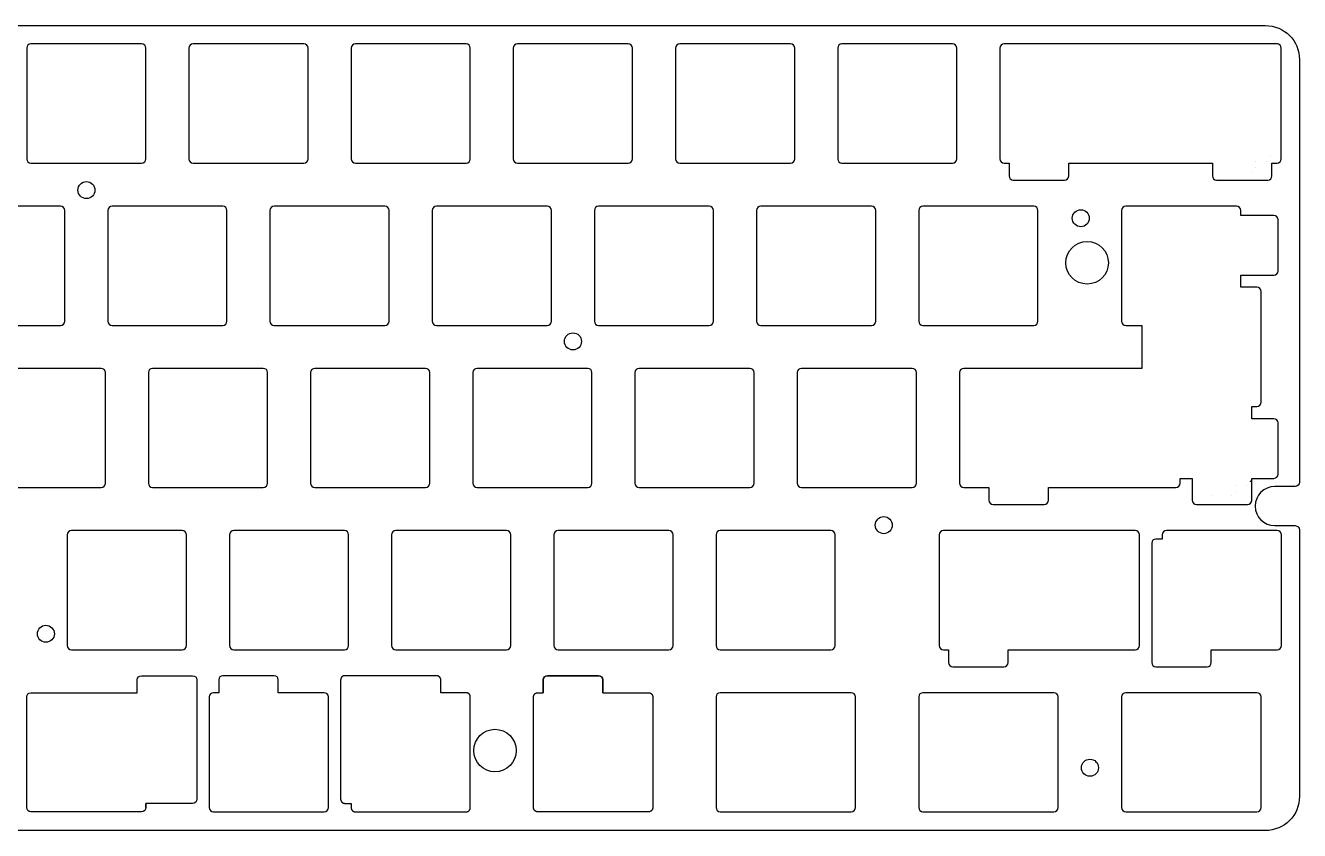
# Model space of a CAD drawing. Header units: millimetres. Extents: x 0 to 285, y 0 to 95.
# Drawn here: x 135.3 to 285, y 0 to 94.6 of the extents above; entities that cross this region are included whole.
import ezdxf

# ---------------------------------------------------------------- set-up
doc = ezdxf.new("R2010")
doc.units = ezdxf.units.MM
doc.layers.get('0').update_dxf_attribs({"color": 18, "true_color": 0x000000})
doc.layers.add('默认', color=18, linetype='Continuous', true_color=0x000000)

msp = doc.modelspace()

# ---------------------------------------------------------------- linework, layer by layer
at = {"color": 96, "true_color": 0x007f00}
for p, q in [((148.98, 18.19, 1.5), (154.98, 18.19, 1.5)), ((164.54, 18.19, 1.5), (158.54, 18.19, 1.5)), ((196.64, 18.19, 1.5), (202.64, 18.19, 1.5)), ((155.48, 17.69, 1.5), (155.48, 3.69, 1.5)), ((135.49, 2.69, 1.5), (135.49, 15.69, 1.5)), ((156.92, 15.69, 1.5), (156.92, 2.69, 1.5)), ((170.92, 2.69, 1.5), (170.92, 15.69, 1.5)), ((148.99, 2.19, 1.5), (135.99, 2.19, 1.5)), ((157.42, 2.19, 1.5), (170.42, 2.19, 1.5))]:
    msp.add_line(p, q, dxfattribs=at)
for points in [[(135.99, 16.19), (148.48, 16.19), (148.48, 17.69)], [(158.04, 17.69), (158.04, 16.19), (157.42, 16.19)], [(170.42, 16.19), (165.04, 16.19), (165.04, 17.69)], [(154.98, 3.19), (149.49, 3.19)]]:
    msp.add_lwpolyline(points, dxfattribs=at)
at = {"color": 96, "true_color": 0x007f00, "extrusion": (0, 0, -1)}
for centre, start, end in [((-148.98, 17.69, -1.5), 0, 90), ((-154.98, 17.69, -1.5), 90, 180), ((-196.64, 17.69, -1.5), 0, 90), ((-202.64, 17.69, -1.5), 90, 180), ((-135.99, 15.69, -1.5), 0, 90), ((-154.98, 3.69, -1.5), 180, 270), ((-135.99, 2.69, -1.5), 270, 0), ((-148.99, 2.69, -1.5), 180, 270)]:
    msp.add_arc(centre, 0.5, start, end, dxfattribs=at)
at = {"color": 96, "true_color": 0x007f00}
for centre, start, end in [((158.54, 17.69, 1.5), 90, 180), ((164.54, 17.69, 1.5), 0, 90), ((157.42, 15.69, 1.5), 90, 180), ((170.42, 15.69, 1.5), 0, 90), ((157.42, 2.69, 1.5), 180, 270), ((170.42, 2.69, 1.5), 270, 0)]:
    msp.add_arc(centre, 0.5, start, end, dxfattribs=at)
for points in [[(172.86, 18.19, 1.5), (172.36, 18.19, 1.5), (172.36, 17.69, 1.5)], [(184.12, 17.69, 1.5), (184.12, 18.19, 1.5), (183.62, 18.19, 1.5)], [(187.59, 15.69, 1.5), (187.59, 16.19, 1.5), (187.09, 16.19, 1.5)], [(172.36, 3.69, 1.5), (172.36, 3.19, 1.5), (172.86, 3.19, 1.5)], [(173.59, 2.69, 1.5), (173.59, 2.19, 1.5), (174.09, 2.19, 1.5)], [(187.09, 2.19, 1.5), (187.59, 2.19, 1.5), (187.59, 2.69, 1.5)]]:
    msp.add_rational_spline(points, [1, 0.707106781187, 1], degree=2, dxfattribs=at)
for points in [[(183.62, 18.19, 1.5), (178.24, 18.19, 1.5), (172.86, 18.19, 1.5)], [(172.36, 17.69, 1.5), (172.36, 10.69, 1.5), (172.36, 3.69, 1.5)], [(184.12, 16.19, 1.5), (184.12, 16.94, 1.5), (184.12, 17.69, 1.5)], [(187.09, 16.19, 1.5), (185.6, 16.19, 1.5), (184.12, 16.19, 1.5)], [(187.59, 2.69, 1.5), (187.59, 9.19, 1.5), (187.59, 15.69, 1.5)], [(172.86, 3.19, 1.5), (173.22, 3.19, 1.5), (173.59, 3.19, 1.5)], [(173.59, 3.19, 1.5), (173.59, 2.94, 1.5), (173.59, 2.69, 1.5)], [(174.09, 2.19, 1.5), (180.59, 2.19, 1.5), (187.09, 2.19, 1.5)]]:
    msp.add_open_spline(points, degree=2, dxfattribs=at)
at = {"layer": '默认', "color": 96, "true_color": 0x007f00}
for p, q in [((4, 94.56, 1.5), (280.98, 94.56, 1.5)), ((4, 94.56, 1.5), (280.98, 94.56, 1.5)), ((135.49, 91.89, 1.5), (135.49, 78.89, 1.5)), ((135.49, 91.89, 1.5), (135.49, 78.89, 1.5)), ((148.99, 92.39, 1.5), (135.99, 92.39, 1.5)), ((148.99, 92.39, 1.5), (135.99, 92.39, 1.5)), ((149.49, 78.89, 1.5), (149.49, 91.89, 1.5)), ((149.49, 78.89, 1.5), (149.49, 91.89, 1.5)), ((154.54, 91.89, 1.5), (154.54, 78.89, 1.5)), ((154.54, 91.89, 1.5), (154.54, 78.89, 1.5)), ((168.04, 92.39, 1.5), (155.04, 92.39, 1.5)), ((168.04, 92.39, 1.5), (155.04, 92.39, 1.5)), ((168.54, 78.89, 1.5), (168.54, 91.89, 1.5)), ((168.54, 78.89, 1.5), (168.54, 91.89, 1.5)), ((173.59, 91.89, 1.5), (173.59, 78.89, 1.5)), ((173.59, 91.89, 1.5), (173.59, 78.89, 1.5)), ((187.09, 92.39, 1.5), (174.09, 92.39, 1.5)), ((187.09, 92.39, 1.5), (174.09, 92.39, 1.5)), ((187.59, 78.89, 1.5), (187.59, 91.89, 1.5)), ((187.59, 78.89, 1.5), (187.59, 91.89, 1.5)), ((192.64, 91.89, 1.5), (192.64, 78.89, 1.5)), ((192.64, 91.89, 1.5), (192.64, 78.89, 1.5)), ((206.14, 92.39, 1.5), (193.14, 92.39, 1.5)), ((206.14, 92.39, 1.5), (193.14, 92.39, 1.5)), ((206.64, 78.89, 1.5), (206.64, 91.89, 1.5)), ((206.64, 78.89, 1.5), (206.64, 91.89, 1.5)), ((211.69, 91.89, 1.5), (211.69, 78.89, 1.5)), ((211.69, 91.89, 1.5), (211.69, 78.89, 1.5)), ((225.19, 92.39, 1.5), (212.19, 92.39, 1.5)), ((225.19, 92.39, 1.5), (212.19, 92.39, 1.5)), ((225.69, 78.89, 1.5), (225.69, 91.89, 1.5)), ((225.69, 78.89, 1.5), (225.69, 91.89, 1.5)), ((230.74, 91.89, 1.5), (230.74, 78.89, 1.5)), ((230.74, 91.89, 1.5), (230.74, 78.89, 1.5)), ((244.24, 92.39, 1.5), (231.24, 92.39, 1.5)), ((244.24, 92.39, 1.5), (231.24, 92.39, 1.5)), ((244.74, 78.89, 1.5), (244.74, 91.89, 1.5)), ((244.74, 78.89, 1.5), (244.74, 91.89, 1.5)), ((249.79, 91.89, 1.5), (249.79, 78.89, 1.5)), ((249.79, 91.89, 1.5), (249.79, 78.89, 1.5)), ((282.34, 92.39, 1.5), (250.29, 92.39, 1.5)), ((282.34, 92.39, 1.5), (250.29, 92.39, 1.5)), ((282.84, 78.89, 1.5), (282.84, 91.89, 1.5)), ((282.84, 78.89, 1.5), (282.84, 91.89, 1.5)), ((284.98, 90.56, 1.5), (284.98, 40.91, 1.5)), ((284.98, 90.56, 1.5), (284.98, 40.91, 1.5)), ((135.99, 78.39, 1.5), (148.99, 78.39, 1.5)), ((135.99, 78.39, 1.5), (148.99, 78.39, 1.5)), ((155.04, 78.39, 1.5), (168.04, 78.39, 1.5)), ((155.04, 78.39, 1.5), (168.04, 78.39, 1.5)), ((174.09, 78.39, 1.5), (187.09, 78.39, 1.5)), ((174.09, 78.39, 1.5), (187.09, 78.39, 1.5)), ((193.14, 78.39, 1.5), (206.14, 78.39, 1.5)), ((193.14, 78.39, 1.5), (206.14, 78.39, 1.5)), ((212.19, 78.39, 1.5), (225.19, 78.39, 1.5)), ((212.19, 78.39, 1.5), (225.19, 78.39, 1.5)), ((231.24, 78.39, 1.5), (244.24, 78.39, 1.5)), ((231.24, 78.39, 1.5), (244.24, 78.39, 1.5)), ((251.37, 76.39, 1.5), (257.37, 76.39, 1.5)), ((251.37, 76.39, 1.5), (257.37, 76.39, 1.5)), ((275.25, 76.39, 1.5), (281.25, 76.39, 1.5)), ((275.25, 76.39, 1.5), (281.25, 76.39, 1.5)), ((139.46, 73.34, 1.5), (126.46, 73.34, 1.5)), ((139.46, 73.34, 1.5), (126.46, 73.34, 1.5)), ((158.51, 73.34, 1.5), (145.51, 73.34, 1.5)), ((158.51, 73.34, 1.5), (145.51, 73.34, 1.5)), ((177.56, 73.34, 1.5), (164.56, 73.34, 1.5)), ((177.56, 73.34, 1.5), (164.56, 73.34, 1.5)), ((196.61, 73.34, 1.5), (183.61, 73.34, 1.5)), ((196.61, 73.34, 1.5), (183.61, 73.34, 1.5)), ((215.66, 73.34, 1.5), (202.66, 73.34, 1.5)), ((215.66, 73.34, 1.5), (202.66, 73.34, 1.5)), ((234.71, 73.34, 1.5), (221.71, 73.34, 1.5)), ((234.71, 73.34, 1.5), (221.71, 73.34, 1.5)), ((253.76, 73.34, 1.5), (240.76, 73.34, 1.5)), ((253.76, 73.34, 1.5), (240.76, 73.34, 1.5)), ((277.59, 73.34, 1.5), (264.58, 73.34, 1.5)), ((277.59, 73.34, 1.5), (264.58, 73.34, 1.5)), ((139.96, 59.84, 1.5), (139.96, 72.84, 1.5)), ((139.96, 59.84, 1.5), (139.96, 72.84, 1.5)), ((145.01, 72.84, 1.5), (145.01, 59.84, 1.5)), ((145.01, 72.84, 1.5), (145.01, 59.84, 1.5)), ((159.01, 59.84, 1.5), (159.01, 72.84, 1.5)), ((159.01, 59.84, 1.5), (159.01, 72.84, 1.5)), ((164.06, 72.84, 1.5), (164.06, 59.84, 1.5)), ((164.06, 72.84, 1.5), (164.06, 59.84, 1.5)), ((178.06, 59.84, 1.5), (178.06, 72.84, 1.5)), ((178.06, 59.84, 1.5), (178.06, 72.84, 1.5)), ((183.11, 72.84, 1.5), (183.11, 59.84, 1.5)), ((183.11, 72.84, 1.5), (183.11, 59.84, 1.5)), ((197.11, 59.84, 1.5), (197.11, 72.84, 1.5)), ((197.11, 59.84, 1.5), (197.11, 72.84, 1.5)), ((202.16, 72.84, 1.5), (202.16, 59.84, 1.5)), ((202.16, 72.84, 1.5), (202.16, 59.84, 1.5)), ((216.16, 59.84, 1.5), (216.16, 72.84, 1.5)), ((216.16, 59.84, 1.5), (216.16, 72.84, 1.5)), ((221.21, 72.84, 1.5), (221.21, 59.84, 1.5)), ((221.21, 72.84, 1.5), (221.21, 59.84, 1.5)), ((235.21, 59.84, 1.5), (235.21, 72.84, 1.5)), ((235.21, 59.84, 1.5), (235.21, 72.84, 1.5)), ((240.26, 72.84, 1.5), (240.26, 59.84, 1.5)), ((240.26, 72.84, 1.5), (240.26, 59.84, 1.5)), ((254.26, 59.84, 1.5), (254.26, 72.84, 1.5)), ((254.26, 59.84, 1.5), (254.26, 72.84, 1.5)), ((264.08, 72.84, 1.5), (264.08, 59.84, 1.5)), ((264.08, 72.84, 1.5), (264.08, 59.84, 1.5)), ((282.47, 65.75, 1.5), (282.47, 71.75, 1.5)), ((282.47, 65.75, 1.5), (282.47, 71.75, 1.5)), ((280.47, 50.31, 1.5), (280.47, 63.31, 1.5)), ((280.47, 50.31, 1.5), (280.47, 63.31, 1.5)), ((126.46, 59.34, 1.5), (139.46, 59.34, 1.5)), ((126.46, 59.34, 1.5), (139.46, 59.34, 1.5)), ((145.51, 59.34, 1.5), (158.51, 59.34, 1.5)), ((145.51, 59.34, 1.5), (158.51, 59.34, 1.5)), ((164.56, 59.34, 1.5), (177.56, 59.34, 1.5)), ((164.56, 59.34, 1.5), (177.56, 59.34, 1.5)), ((183.61, 59.34, 1.5), (196.61, 59.34, 1.5)), ((183.61, 59.34, 1.5), (196.61, 59.34, 1.5)), ((202.66, 59.34, 1.5), (215.66, 59.34, 1.5)), ((202.66, 59.34, 1.5), (215.66, 59.34, 1.5)), ((221.71, 59.34, 1.5), (234.71, 59.34, 1.5)), ((221.71, 59.34, 1.5), (234.71, 59.34, 1.5)), ((240.76, 59.34, 1.5), (253.76, 59.34, 1.5)), ((240.76, 59.34, 1.5), (253.76, 59.34, 1.5)), ((144.23, 54.29, 1.5), (131.23, 54.29, 1.5)), ((144.23, 54.29, 1.5), (131.23, 54.29, 1.5)), ((163.28, 54.29, 1.5), (150.28, 54.29, 1.5)), ((163.28, 54.29, 1.5), (150.28, 54.29, 1.5)), ((182.33, 54.29, 1.5), (169.33, 54.29, 1.5)), ((182.33, 54.29, 1.5), (169.33, 54.29, 1.5)), ((201.38, 54.29, 1.5), (188.38, 54.29, 1.5)), ((201.38, 54.29, 1.5), (188.38, 54.29, 1.5)), ((220.43, 54.29, 1.5), (207.43, 54.29, 1.5)), ((220.43, 54.29, 1.5), (207.43, 54.29, 1.5)), ((239.48, 54.29, 1.5), (226.48, 54.29, 1.5)), ((239.48, 54.29, 1.5), (226.48, 54.29, 1.5)), ((144.73, 40.79, 1.5), (144.73, 53.79, 1.5)), ((144.73, 40.79, 1.5), (144.73, 53.79, 1.5)), ((149.78, 53.79, 1.5), (149.78, 40.79, 1.5)), ((149.78, 53.79, 1.5), (149.78, 40.79, 1.5)), ((163.78, 40.79, 1.5), (163.78, 53.79, 1.5)), ((163.78, 40.79, 1.5), (163.78, 53.79, 1.5)), ((168.83, 53.79, 1.5), (168.83, 40.79, 1.5)), ((168.83, 53.79, 1.5), (168.83, 40.79, 1.5)), ((182.83, 40.79, 1.5), (182.83, 53.79, 1.5)), ((182.83, 40.79, 1.5), (182.83, 53.79, 1.5)), ((187.88, 53.79, 1.5), (187.88, 40.79, 1.5)), ((187.88, 53.79, 1.5), (187.88, 40.79, 1.5)), ((201.88, 40.79, 1.5), (201.88, 53.79, 1.5)), ((201.88, 40.79, 1.5), (201.88, 53.79, 1.5)), ((206.93, 53.79, 1.5), (206.93, 40.79, 1.5)), ((206.93, 53.79, 1.5), (206.93, 40.79, 1.5)), ((220.93, 40.79, 1.5), (220.93, 53.79, 1.5)), ((220.93, 40.79, 1.5), (220.93, 53.79, 1.5)), ((225.98, 53.79, 1.5), (225.98, 40.79, 1.5)), ((225.98, 53.79, 1.5), (225.98, 40.79, 1.5)), ((239.98, 40.79, 1.5), (239.98, 53.79, 1.5)), ((239.98, 40.79, 1.5), (239.98, 53.79, 1.5)), ((245.04, 53.79, 1.5), (245.04, 40.79, 1.5)), ((245.04, 53.79, 1.5), (245.04, 40.79, 1.5)), ((282.47, 41.87, 1.5), (282.47, 47.87, 1.5)), ((282.47, 41.87, 1.5), (282.47, 47.87, 1.5)), ((284.48, 40.41, 1.5), (282.07, 40.41, 1.5)), ((284.48, 40.41, 1.5), (282.07, 40.41, 1.5)), ((131.23, 40.29, 1.5), (144.23, 40.29, 1.5)), ((131.23, 40.29, 1.5), (144.23, 40.29, 1.5)), ((150.28, 40.29, 1.5), (163.28, 40.29, 1.5)), ((150.28, 40.29, 1.5), (163.28, 40.29, 1.5)), ((169.33, 40.29, 1.5), (182.33, 40.29, 1.5)), ((169.33, 40.29, 1.5), (182.33, 40.29, 1.5)), ((188.38, 40.29, 1.5), (201.38, 40.29, 1.5)), ((188.38, 40.29, 1.5), (201.38, 40.29, 1.5)), ((207.43, 40.29, 1.5), (220.43, 40.29, 1.5)), ((207.43, 40.29, 1.5), (220.43, 40.29, 1.5)), ((226.48, 40.29, 1.5), (239.48, 40.29, 1.5)), ((226.48, 40.29, 1.5), (239.48, 40.29, 1.5)), ((249.01, 38.29, 1.5), (255.01, 38.29, 1.5)), ((249.01, 38.29, 1.5), (255.01, 38.29, 1.5)), ((272.88, 38.29, 1.5), (278.88, 38.29, 1.5)), ((272.88, 38.29, 1.5), (278.88, 38.29, 1.5)), ((140.25, 34.74, 1.5), (140.25, 21.74, 1.5)), ((140.25, 34.74, 1.5), (140.25, 21.74, 1.5)), ((153.75, 35.24, 1.5), (140.75, 35.24, 1.5)), ((153.75, 35.24, 1.5), (140.75, 35.24, 1.5)), ((154.25, 21.74, 1.5), (154.25, 34.74, 1.5)), ((154.25, 21.74, 1.5), (154.25, 34.74, 1.5)), ((159.3, 34.74, 1.5), (159.3, 21.74, 1.5)), ((159.3, 34.74, 1.5), (159.3, 21.74, 1.5)), ((172.8, 35.24, 1.5), (159.8, 35.24, 1.5)), ((172.8, 35.24, 1.5), (159.8, 35.24, 1.5)), ((173.3, 21.74, 1.5), (173.3, 34.74, 1.5)), ((173.3, 21.74, 1.5), (173.3, 34.74, 1.5)), ((178.35, 34.74, 1.5), (178.35, 21.74, 1.5)), ((178.35, 34.74, 1.5), (178.35, 21.74, 1.5)), ((191.85, 35.24, 1.5), (178.85, 35.24, 1.5)), ((191.85, 35.24, 1.5), (178.85, 35.24, 1.5)), ((192.35, 21.74, 1.5), (192.35, 34.74, 1.5)), ((192.35, 21.74, 1.5), (192.35, 34.74, 1.5)), ((197.4, 34.74, 1.5), (197.4, 21.74, 1.5)), ((197.4, 34.74, 1.5), (197.4, 21.74, 1.5)), ((210.9, 35.24, 1.5), (197.9, 35.24, 1.5)), ((210.9, 35.24, 1.5), (197.9, 35.24, 1.5)), ((211.4, 21.74, 1.5), (211.4, 34.74, 1.5)), ((211.4, 21.74, 1.5), (211.4, 34.74, 1.5)), ((216.45, 34.74, 1.5), (216.45, 21.74, 1.5)), ((216.45, 34.74, 1.5), (216.45, 21.74, 1.5)), ((229.95, 35.24, 1.5), (216.95, 35.24, 1.5)), ((229.95, 35.24, 1.5), (216.95, 35.24, 1.5)), ((230.45, 21.74, 1.5), (230.45, 34.74, 1.5)), ((230.45, 21.74, 1.5), (230.45, 34.74, 1.5)), ((242.66, 34.74, 1.5), (242.66, 21.74, 1.5)), ((242.66, 34.74, 1.5), (242.66, 21.74, 1.5)), ((265.68, 35.24, 1.5), (243.16, 35.24, 1.5)), ((265.68, 35.24, 1.5), (243.16, 35.24, 1.5)), ((266.18, 21.74, 1.5), (266.18, 34.74, 1.5)), ((266.18, 21.74, 1.5), (266.18, 34.74, 1.5)), ((282.35, 35.24, 1.5), (269.35, 35.24, 1.5)), ((282.35, 35.24, 1.5), (269.35, 35.24, 1.5)), ((282.07, 35.81, 1.5), (284.48, 35.81, 1.5)), ((282.07, 35.81, 1.5), (284.48, 35.81, 1.5)), ((282.85, 21.74, 1.5), (282.85, 34.74, 1.5)), ((282.85, 21.74, 1.5), (282.85, 34.74, 1.5)), ((284.98, 35.31, 1.5), (284.98, 4, 1.5)), ((284.98, 35.31, 1.5), (284.98, 4, 1.5)), ((267.62, 33.74, 1.5), (267.62, 19.74, 1.5)), ((267.62, 33.74, 1.5), (267.62, 19.74, 1.5)), ((140.75, 21.24, 1.5), (153.75, 21.24, 1.5)), ((140.75, 21.24, 1.5), (153.75, 21.24, 1.5)), ((159.8, 21.24, 1.5), (172.8, 21.24, 1.5)), ((159.8, 21.24, 1.5), (172.8, 21.24, 1.5)), ((178.85, 21.24, 1.5), (191.85, 21.24, 1.5)), ((178.85, 21.24, 1.5), (191.85, 21.24, 1.5)), ((197.9, 21.24, 1.5), (210.9, 21.24, 1.5)), ((197.9, 21.24, 1.5), (210.9, 21.24, 1.5)), ((216.95, 21.24, 1.5), (229.95, 21.24, 1.5)), ((216.95, 21.24, 1.5), (229.95, 21.24, 1.5)), ((202.64, 18.19, 1.5), (196.64, 18.19, 1.5)), ((244.25, 19.24, 1.5), (250.25, 19.24, 1.5)), ((244.25, 19.24, 1.5), (250.25, 19.24, 1.5)), ((268.12, 19.24, 1.5), (274.12, 19.24, 1.5)), ((268.12, 19.24, 1.5), (274.12, 19.24, 1.5)), ((196.14, 16.19, 1.5), (196.14, 17.69, 1.5)), ((196.14, 17.69, 1.5), (196.14, 16.19, 1.5)), ((203.14, 16.19, 1.5), (203.14, 17.69, 1.5)), ((203.14, 17.69, 1.5), (203.14, 16.19, 1.5)), ((216.45, 15.69, 1.5), (216.45, 2.69, 1.5)), ((216.45, 15.69, 1.5), (216.45, 2.69, 1.5)), ((232.33, 16.19, 1.5), (216.95, 16.19, 1.5)), ((232.33, 16.19, 1.5), (216.95, 16.19, 1.5)), ((232.83, 2.69, 1.5), (232.83, 15.69, 1.5)), ((232.83, 2.69, 1.5), (232.83, 15.69, 1.5)), ((240.26, 15.69, 1.5), (240.26, 2.69, 1.5)), ((240.26, 15.69, 1.5), (240.26, 2.69, 1.5)), ((256.14, 16.19, 1.5), (240.76, 16.19, 1.5)), ((256.14, 16.19, 1.5), (240.76, 16.19, 1.5)), ((256.64, 2.69, 1.5), (256.64, 15.69, 1.5)), ((256.64, 2.69, 1.5), (256.64, 15.69, 1.5)), ((264.08, 15.69, 1.5), (264.08, 2.69, 1.5)), ((264.08, 15.69, 1.5), (264.08, 2.69, 1.5)), ((279.96, 16.19, 1.5), (264.58, 16.19, 1.5)), ((279.96, 16.19, 1.5), (264.58, 16.19, 1.5)), ((280.46, 2.69, 1.5), (280.46, 15.69, 1.5)), ((280.46, 2.69, 1.5), (280.46, 15.69, 1.5)), ((149.49, 3.19, 1.5), (149.49, 2.69, 1.5)), ((149.49, 2.69, 1.5), (149.49, 3.19, 1.5)), ((216.95, 2.19, 1.5), (232.33, 2.19, 1.5)), ((216.95, 2.19, 1.5), (232.33, 2.19, 1.5)), ((240.76, 2.19, 1.5), (256.14, 2.19, 1.5)), ((240.76, 2.19, 1.5), (256.14, 2.19, 1.5)), ((264.58, 2.19, 1.5), (279.96, 2.19, 1.5)), ((264.58, 2.19, 1.5), (279.96, 2.19, 1.5)), ((280.98, 0, 1.5), (4, 0, 1.5)), ((280.98, 0, 1.5), (4, 0, 1.5))]:
    msp.add_line(p, q, dxfattribs=at)
for points in [[(250.29, 78.39), (250.87, 78.39), (250.87, 76.89)], [(250.29, 78.39), (250.87, 78.39), (250.87, 76.89)], [(257.87, 76.89), (257.87, 78.39), (274.75, 78.39), (274.75, 76.89)], [(257.87, 76.89), (257.87, 78.39), (274.75, 78.39), (274.75, 76.89)], [(281.75, 76.89), (281.75, 78.39), (282.34, 78.39)], [(281.75, 76.89), (281.75, 78.39), (282.34, 78.39)], [(281.97, 72.25), (278.09, 72.25), (278.09, 72.84)], [(281.97, 72.25), (278.09, 72.25), (278.09, 72.84)], [(279.97, 63.81), (278.08, 63.81), (278.08, 65.25), (281.97, 65.25)], [(279.97, 63.81), (278.08, 63.81), (278.08, 65.25), (281.97, 65.25)], [(264.58, 59.34), (266.47, 59.34), (266.47, 54.29), (245.54, 54.29)], [(264.58, 59.34), (266.47, 59.34), (266.47, 54.29), (245.54, 54.29)], [(281.97, 48.37), (279.38, 48.37), (279.38, 49.81), (279.97, 49.81)], [(281.97, 48.37), (279.38, 48.37), (279.38, 49.81), (279.97, 49.81)], [(270.95, 40.79), (270.95, 41.37), (272.38, 41.37), (272.38, 38.79)], [(270.95, 40.79), (270.95, 41.37), (272.38, 41.37), (272.38, 38.79)], [(279.38, 38.79), (279.38, 41.37), (281.97, 41.37)], [(279.38, 38.79), (279.38, 41.37), (281.97, 41.37)], [(245.54, 40.29), (248.51, 40.29), (248.51, 38.79)], [(245.54, 40.29), (248.51, 40.29), (248.51, 38.79)], [(255.51, 38.79), (255.51, 40.29), (270.45, 40.29)], [(255.51, 38.79), (255.51, 40.29), (270.45, 40.29)], [(268.85, 34.74), (268.85, 34.24), (268.12, 34.24)], [(268.85, 34.74), (268.85, 34.24), (268.12, 34.24)], [(243.16, 21.24), (243.75, 21.24), (243.75, 19.74)], [(243.16, 21.24), (243.75, 21.24), (243.75, 19.74)], [(250.75, 19.74), (250.75, 21.24), (265.68, 21.24)], [(250.75, 19.74), (250.75, 21.24), (265.68, 21.24)], [(274.62, 19.74), (274.62, 21.24), (282.35, 21.24)], [(274.62, 19.74), (274.62, 21.24), (282.35, 21.24)]]:
    msp.add_lwpolyline(points, dxfattribs=at)
for centre, radius in [((279.86, 78.62, 1.5), 0.00317), ((279.86, 78.62, 1.5), 0.00317), ((279.86, 78.62, 1.5), 0.00317), ((279.86, 78.62, 1.5), 0.00317), ((279.86, 77.92, 1.5), 0.00317), ((279.86, 77.92, 1.5), 0.00317), ((279.86, 77.92, 1.5), 0.00317), ((279.86, 77.92, 1.5), 0.00317), ((281.09, 78.62, 1.5), 0.00317), ((281.09, 78.62, 1.5), 0.00317), ((281.09, 78.62, 1.5), 0.00317), ((281.09, 78.62, 1.5), 0.00317), ((281.59, 79.12, 1.5), 0.00318), ((281.59, 79.12, 1.5), 0.00317), ((281.59, 79.12, 1.5), 0.00317), ((281.59, 79.12, 1.5), 0.00318), ((279.36, 77.42, 1.5), 0.00318), ((279.36, 77.42, 1.5), 0.00318), ((279.36, 77.42, 1.5), 0.00318), ((279.36, 77.42, 1.5), 0.00318), ((142.5, 75.23, 1.5), 1), ((142.5, 75.23, 1.5), 1), ((259.29, 71.92, 1.5), 1), ((259.29, 71.92, 1.5), 1), ((260.04, 66.69, 1.5), 2.5), ((260.04, 66.69, 1.5), 2.5), ((199.65, 57.46, 1.5), 1), ((199.65, 57.46, 1.5), 1), ((277.48, 40.52, 1.5), 0.00317), ((277.48, 40.52, 1.5), 0.00317), ((277.48, 40.52, 1.5), 0.00317), ((277.48, 40.52, 1.5), 0.00317), ((278.71, 40.52, 1.5), 0.00317), ((278.71, 40.52, 1.5), 0.00317), ((278.71, 40.52, 1.5), 0.00317), ((278.71, 40.52, 1.5), 0.00317), ((279.21, 41.02, 1.5), 0.00318), ((279.21, 41.02, 1.5), 0.00318), ((279.21, 41.02, 1.5), 0.00318), ((279.21, 41.02, 1.5), 0.00318), ((274.68, 39.32, 1.5), 0.00317), ((274.68, 39.32, 1.5), 0.00317), ((274.68, 39.32, 1.5), 0.00317), ((274.68, 39.32, 1.5), 0.00317), ((276.98, 39.32, 1.5), 0.00317), ((276.98, 39.32, 1.5), 0.00317), ((276.98, 39.32, 1.5), 0.00317), ((276.98, 39.32, 1.5), 0.00317), ((277.48, 39.82, 1.5), 0.00317), ((277.48, 39.82, 1.5), 0.00317), ((277.48, 39.82, 1.5), 0.00317), ((277.48, 39.82, 1.5), 0.00317), ((236.15, 35.87, 1.5), 1), ((236.15, 35.87, 1.5), 1), ((137.74, 23.11, 1.5), 1), ((137.74, 23.11, 1.5), 1), ((190.49, 9.39), 2.5), ((260.37, 7.38, 1.5), 1), ((260.37, 7.38, 1.5), 1)]:
    msp.add_circle(centre, radius, dxfattribs=at)
at = {"layer": '默认', "color": 96, "true_color": 0x007f00, "extrusion": (0, 0, -1)}
for centre, radius, start, end in [((-280.98, 90.56, -1.5), 4, 90, 180), ((-280.98, 90.56, -1.5), 4, 90, 180), ((-284.48, 40.91, -1.5), 0.5, 180, 270), ((-284.48, 40.91, -1.5), 0.5, 180, 270), ((-284.48, 35.31, -1.5), 0.5, 90, 180), ((-284.48, 35.31, -1.5), 0.5, 90, 180), ((-280.98, 4, -1.5), 4, 180, 270), ((-280.98, 4, -1.5), 4, 180, 270)]:
    msp.add_arc(centre, radius, start, end, dxfattribs=at)
at = {"layer": '默认', "color": 96, "true_color": 0x007f00}
for centre, radius, start, end in [((135.99, 91.89, 1.5), 0.5, 90, 180), ((135.99, 91.89, 1.5), 0.5, 90, 180), ((148.99, 91.89, 1.5), 0.5, 360, 90), ((148.99, 91.89, 1.5), 0.5, 360, 90), ((155.04, 91.89, 1.5), 0.5, 90, 180), ((155.04, 91.89, 1.5), 0.5, 90, 180), ((168.04, 91.89, 1.5), 0.5, 360, 90), ((168.04, 91.89, 1.5), 0.5, 360, 90), ((174.09, 91.89, 1.5), 0.5, 90, 180), ((174.09, 91.89, 1.5), 0.5, 90, 180), ((187.09, 91.89, 1.5), 0.5, 360, 90), ((187.09, 91.89, 1.5), 0.5, 360, 90), ((193.14, 91.89, 1.5), 0.5, 90, 180), ((193.14, 91.89, 1.5), 0.5, 90, 180), ((206.14, 91.89, 1.5), 0.5, 360, 90), ((206.14, 91.89, 1.5), 0.5, 360, 90), ((212.19, 91.89, 1.5), 0.5, 90, 180), ((212.19, 91.89, 1.5), 0.5, 90, 180), ((225.19, 91.89, 1.5), 0.5, 360, 90), ((225.19, 91.89, 1.5), 0.5, 360, 90), ((231.24, 91.89, 1.5), 0.5, 90, 180), ((231.24, 91.89, 1.5), 0.5, 90, 180), ((244.24, 91.89, 1.5), 0.5, 0, 90), ((244.24, 91.89, 1.5), 0.5, 0, 90), ((250.29, 91.89, 1.5), 0.5, 90, 180), ((250.29, 91.89, 1.5), 0.5, 90, 180), ((282.34, 91.89, 1.5), 0.5, 360, 90), ((282.34, 91.89, 1.5), 0.5, 360, 90), ((135.99, 78.89, 1.5), 0.5, 180, 270), ((135.99, 78.89, 1.5), 0.5, 180, 270), ((148.99, 78.89, 1.5), 0.5, 270, 360), ((148.99, 78.89, 1.5), 0.5, 270, 360), ((155.04, 78.89, 1.5), 0.5, 180, 270), ((155.04, 78.89, 1.5), 0.5, 180, 270), ((168.04, 78.89, 1.5), 0.5, 270, 0), ((168.04, 78.89, 1.5), 0.5, 270, 0), ((174.09, 78.89, 1.5), 0.5, 180, 270), ((174.09, 78.89, 1.5), 0.5, 180, 270), ((187.09, 78.89, 1.5), 0.5, 270, 0), ((187.09, 78.89, 1.5), 0.5, 270, 0), ((193.14, 78.89, 1.5), 0.5, 180, 270), ((193.14, 78.89, 1.5), 0.5, 180, 270), ((206.14, 78.89, 1.5), 0.5, 270, 0), ((206.14, 78.89, 1.5), 0.5, 270, 0), ((212.19, 78.89, 1.5), 0.5, 180, 270), ((212.19, 78.89, 1.5), 0.5, 180, 270), ((225.19, 78.89, 1.5), 0.5, 270, 360), ((225.19, 78.89, 1.5), 0.5, 270, 360), ((231.24, 78.89, 1.5), 0.5, 180, 270), ((231.24, 78.89, 1.5), 0.5, 180, 270), ((244.24, 78.89, 1.5), 0.5, 270, 360), ((244.24, 78.89, 1.5), 0.5, 270, 360), ((250.29, 78.89, 1.5), 0.5, 180, 270), ((250.29, 78.89, 1.5), 0.5, 180, 270), ((282.34, 78.89, 1.5), 0.5, 270, 0), ((282.34, 78.89, 1.5), 0.5, 270, 0), ((251.37, 76.89, 1.5), 0.5, 180, 270), ((251.37, 76.89, 1.5), 0.5, 180, 270), ((257.37, 76.89, 1.5), 0.5, 270, 0), ((257.37, 76.89, 1.5), 0.5, 270, 0), ((275.25, 76.89, 1.5), 0.5, 180, 270), ((275.25, 76.89, 1.5), 0.5, 180, 270), ((281.25, 76.89, 1.5), 0.5, 270, 0), ((281.25, 76.89, 1.5), 0.5, 270, 0), ((139.46, 72.84, 1.5), 0.5, 360, 90), ((139.46, 72.84, 1.5), 0.5, 360, 90), ((145.51, 72.84, 1.5), 0.5, 90, 180), ((145.51, 72.84, 1.5), 0.5, 90, 180), ((158.51, 72.84, 1.5), 0.5, 360, 90), ((158.51, 72.84, 1.5), 0.5, 360, 90), ((164.56, 72.84, 1.5), 0.5, 90, 180), ((164.56, 72.84, 1.5), 0.5, 90, 180), ((177.56, 72.84, 1.5), 0.5, 0, 90), ((177.56, 72.84, 1.5), 0.5, 0, 90), ((183.61, 72.84, 1.5), 0.5, 90, 180), ((183.61, 72.84, 1.5), 0.5, 90, 180), ((196.61, 72.84, 1.5), 0.5, 0, 90), ((196.61, 72.84, 1.5), 0.5, 0, 90), ((202.66, 72.84, 1.5), 0.5, 90, 180), ((202.66, 72.84, 1.5), 0.5, 90, 180), ((215.66, 72.84, 1.5), 0.5, 360, 90), ((215.66, 72.84, 1.5), 0.5, 360, 90), ((221.71, 72.84, 1.5), 0.5, 90, 180), ((221.71, 72.84, 1.5), 0.5, 90, 180), ((234.71, 72.84, 1.5), 0.5, 360, 90), ((234.71, 72.84, 1.5), 0.5, 360, 90), ((240.76, 72.84, 1.5), 0.5, 90, 180), ((240.76, 72.84, 1.5), 0.5, 90, 180), ((253.76, 72.84, 1.5), 0.5, 360, 90), ((253.76, 72.84, 1.5), 0.5, 360, 90), ((264.58, 72.84, 1.5), 0.5, 90, 180), ((264.58, 72.84, 1.5), 0.5, 90, 180), ((277.59, 72.84, 1.5), 0.5, 360, 90), ((277.59, 72.84, 1.5), 0.5, 360, 90), ((281.97, 71.75, 1.5), 0.5, 360, 90), ((281.97, 71.75, 1.5), 0.5, 360, 90), ((281.97, 65.75, 1.5), 0.5, 270, 0), ((281.97, 65.75, 1.5), 0.5, 270, 0), ((279.97, 63.31, 1.5), 0.5, 360, 90), ((279.97, 63.31, 1.5), 0.5, 360, 90), ((139.46, 59.84, 1.5), 0.5, 270, 0), ((139.46, 59.84, 1.5), 0.5, 270, 0), ((145.51, 59.84, 1.5), 0.5, 180, 270), ((145.51, 59.84, 1.5), 0.5, 180, 270), ((158.51, 59.84, 1.5), 0.5, 270, 0), ((158.51, 59.84, 1.5), 0.5, 270, 0), ((164.56, 59.84, 1.5), 0.5, 180, 270), ((164.56, 59.84, 1.5), 0.5, 180, 270), ((177.56, 59.84, 1.5), 0.5, 270, 360), ((177.56, 59.84, 1.5), 0.5, 270, 360), ((183.61, 59.84, 1.5), 0.5, 180, 270), ((183.61, 59.84, 1.5), 0.5, 180, 270), ((196.61, 59.84, 1.5), 0.5, 270, 0), ((196.61, 59.84, 1.5), 0.5, 270, 0), ((202.66, 59.84, 1.5), 0.5, 180, 270), ((202.66, 59.84, 1.5), 0.5, 180, 270), ((215.66, 59.84, 1.5), 0.5, 270, 0), ((215.66, 59.84, 1.5), 0.5, 270, 0), ((221.71, 59.84, 1.5), 0.5, 180, 270), ((221.71, 59.84, 1.5), 0.5, 180, 270), ((234.71, 59.84, 1.5), 0.5, 270, 0), ((234.71, 59.84, 1.5), 0.5, 270, 0), ((240.76, 59.84, 1.5), 0.5, 180, 270), ((240.76, 59.84, 1.5), 0.5, 180, 270), ((253.76, 59.84, 1.5), 0.5, 270, 0), ((253.76, 59.84, 1.5), 0.5, 270, 0), ((264.58, 59.84, 1.5), 0.5, 180, 270), ((264.58, 59.84, 1.5), 0.5, 180, 270), ((144.23, 53.79, 1.5), 0.5, 0, 90), ((144.23, 53.79, 1.5), 0.5, 0, 90), ((150.28, 53.79, 1.5), 0.5, 90, 180), ((150.28, 53.79, 1.5), 0.5, 90, 180), ((163.28, 53.79, 1.5), 0.5, 0, 90), ((163.28, 53.79, 1.5), 0.5, 0, 90), ((169.33, 53.79, 1.5), 0.5, 90, 180), ((169.33, 53.79, 1.5), 0.5, 90, 180), ((182.33, 53.79, 1.5), 0.5, 360, 90), ((182.33, 53.79, 1.5), 0.5, 360, 90), ((188.38, 53.79, 1.5), 0.5, 90, 180), ((188.38, 53.79, 1.5), 0.5, 90, 180), ((201.38, 53.79, 1.5), 0.5, 0, 90), ((201.38, 53.79, 1.5), 0.5, 0, 90), ((207.43, 53.79, 1.5), 0.5, 90, 180), ((207.43, 53.79, 1.5), 0.5, 90, 180), ((220.43, 53.79, 1.5), 0.5, 0, 90), ((220.43, 53.79, 1.5), 0.5, 0, 90), ((226.48, 53.79, 1.5), 0.5, 90, 180), ((226.48, 53.79, 1.5), 0.5, 90, 180), ((239.48, 53.79, 1.5), 0.5, 0, 90), ((239.48, 53.79, 1.5), 0.5, 0, 90), ((245.54, 53.79, 1.5), 0.5, 90, 180), ((245.54, 53.79, 1.5), 0.5, 90, 180), ((279.97, 50.31, 1.5), 0.5, 270, 0), ((279.97, 50.31, 1.5), 0.5, 270, 0), ((281.97, 47.87, 1.5), 0.5, 360, 90), ((281.97, 47.87, 1.5), 0.5, 360, 90), ((144.23, 40.79, 1.5), 0.5, 270, 0), ((144.23, 40.79, 1.5), 0.5, 270, 0), ((150.28, 40.79, 1.5), 0.5, 180, 270), ((150.28, 40.79, 1.5), 0.5, 180, 270), ((163.28, 40.79, 1.5), 0.5, 270, 0), ((163.28, 40.79, 1.5), 0.5, 270, 0), ((169.33, 40.79, 1.5), 0.5, 180, 270), ((169.33, 40.79, 1.5), 0.5, 180, 270), ((182.33, 40.79, 1.5), 0.5, 270, 0), ((182.33, 40.79, 1.5), 0.5, 270, 0), ((188.38, 40.79, 1.5), 0.5, 180, 270), ((188.38, 40.79, 1.5), 0.5, 180, 270), ((201.38, 40.79, 1.5), 0.5, 270, 0), ((201.38, 40.79, 1.5), 0.5, 270, 0), ((207.43, 40.79, 1.5), 0.5, 180, 270), ((207.43, 40.79, 1.5), 0.5, 180, 270), ((220.43, 40.79, 1.5), 0.5, 270, 0), ((220.43, 40.79, 1.5), 0.5, 270, 0), ((226.48, 40.79, 1.5), 0.5, 180, 270), ((226.48, 40.79, 1.5), 0.5, 180, 270), ((239.48, 40.79, 1.5), 0.5, 270, 0), ((239.48, 40.79, 1.5), 0.5, 270, 0), ((245.54, 40.79, 1.5), 0.5, 180, 270), ((245.54, 40.79, 1.5), 0.5, 180, 270), ((270.45, 40.79, 1.5), 0.5, 270, 360), ((270.45, 40.79, 1.5), 0.5, 270, 360), ((282.07, 38.11, 1.5), 2.3, 90, 270), ((282.07, 38.11, 1.5), 2.3, 90, 270), ((281.97, 41.87, 1.5), 0.5, 270, 0), ((281.97, 41.87, 1.5), 0.5, 270, 0), ((249.01, 38.79, 1.5), 0.5, 180, 270), ((249.01, 38.79, 1.5), 0.5, 180, 270), ((255.01, 38.79, 1.5), 0.5, 270, 0), ((255.01, 38.79, 1.5), 0.5, 270, 0), ((272.88, 38.79, 1.5), 0.5, 180, 270), ((272.88, 38.79, 1.5), 0.5, 180, 270), ((278.88, 38.79, 1.5), 0.5, 270, 0), ((278.88, 38.79, 1.5), 0.5, 270, 0), ((140.75, 34.74, 1.5), 0.5, 90, 180), ((140.75, 34.74, 1.5), 0.5, 90, 180), ((153.75, 34.74, 1.5), 0.5, 360, 90), ((153.75, 34.74, 1.5), 0.5, 360, 90), ((159.8, 34.74, 1.5), 0.5, 90, 180), ((159.8, 34.74, 1.5), 0.5, 90, 180), ((172.8, 34.74, 1.5), 0.5, 360, 90), ((172.8, 34.74, 1.5), 0.5, 360, 90), ((178.85, 34.74, 1.5), 0.5, 90, 180), ((178.85, 34.74, 1.5), 0.5, 90, 180), ((191.85, 34.74, 1.5), 0.5, 360, 90), ((191.85, 34.74, 1.5), 0.5, 360, 90), ((197.9, 34.74, 1.5), 0.5, 90, 180), ((197.9, 34.74, 1.5), 0.5, 90, 180), ((210.9, 34.74, 1.5), 0.5, 360, 90), ((210.9, 34.74, 1.5), 0.5, 360, 90), ((216.95, 34.74, 1.5), 0.5, 90, 180), ((216.95, 34.74, 1.5), 0.5, 90, 180), ((229.95, 34.74, 1.5), 0.5, 360, 90), ((229.95, 34.74, 1.5), 0.5, 360, 90), ((243.16, 34.74, 1.5), 0.5, 90, 180), ((243.16, 34.74, 1.5), 0.5, 90, 180), ((265.68, 34.74, 1.5), 0.5, 360, 90), ((265.68, 34.74, 1.5), 0.5, 360, 90), ((269.35, 34.74, 1.5), 0.5, 90, 180), ((269.35, 34.74, 1.5), 0.5, 90, 180), ((282.35, 34.74, 1.5), 0.5, 360, 90), ((282.35, 34.74, 1.5), 0.5, 360, 90), ((268.12, 33.74, 1.5), 0.5, 90, 180), ((268.12, 33.74, 1.5), 0.5, 90, 180), ((140.75, 21.74, 1.5), 0.5, 180, 270), ((140.75, 21.74, 1.5), 0.5, 180, 270), ((153.75, 21.74, 1.5), 0.5, 270, 360), ((153.75, 21.74, 1.5), 0.5, 270, 360), ((159.8, 21.74, 1.5), 0.5, 180, 270), ((159.8, 21.74, 1.5), 0.5, 180, 270), ((172.8, 21.74, 1.5), 0.5, 270, 360), ((172.8, 21.74, 1.5), 0.5, 270, 360), ((178.85, 21.74, 1.5), 0.5, 180, 270), ((178.85, 21.74, 1.5), 0.5, 180, 270), ((191.85, 21.74, 1.5), 0.5, 270, 360), ((191.85, 21.74, 1.5), 0.5, 270, 360), ((197.9, 21.74, 1.5), 0.5, 180, 270), ((197.9, 21.74, 1.5), 0.5, 180, 270), ((210.9, 21.74, 1.5), 0.5, 270, 360), ((210.9, 21.74, 1.5), 0.5, 270, 360), ((216.95, 21.74, 1.5), 0.5, 180, 270), ((216.95, 21.74, 1.5), 0.5, 180, 270), ((229.95, 21.74, 1.5), 0.5, 270, 360), ((229.95, 21.74, 1.5), 0.5, 270, 360), ((243.16, 21.74, 1.5), 0.5, 180, 270), ((243.16, 21.74, 1.5), 0.5, 180, 270), ((265.68, 21.74, 1.5), 0.5, 270, 360), ((265.68, 21.74, 1.5), 0.5, 270, 360), ((282.35, 21.74, 1.5), 0.5, 270, 360), ((282.35, 21.74, 1.5), 0.5, 270, 360), ((244.25, 19.74, 1.5), 0.5, 180, 270), ((244.25, 19.74, 1.5), 0.5, 180, 270), ((250.25, 19.74, 1.5), 0.5, 270, 0), ((250.25, 19.74, 1.5), 0.5, 270, 0), ((268.12, 19.74, 1.5), 0.5, 180, 270), ((268.12, 19.74, 1.5), 0.5, 180, 270), ((274.12, 19.74, 1.5), 0.5, 270, 360), ((274.12, 19.74, 1.5), 0.5, 270, 360), ((196.64, 17.69, 1.5), 0.5, 90, 180), ((202.64, 17.69, 1.5), 0.5, 0, 90), ((216.95, 15.69, 1.5), 0.5, 90, 180), ((216.95, 15.69, 1.5), 0.5, 90, 180), ((232.33, 15.69, 1.5), 0.5, 360, 90), ((232.33, 15.69, 1.5), 0.5, 360, 90), ((240.76, 15.69, 1.5), 0.5, 90, 180), ((240.76, 15.69, 1.5), 0.5, 90, 180), ((256.14, 15.69, 1.5), 0.5, 0, 90), ((256.14, 15.69, 1.5), 0.5, 0, 90), ((264.58, 15.69, 1.5), 0.5, 90, 180), ((264.58, 15.69, 1.5), 0.5, 90, 180), ((279.96, 15.69, 1.5), 0.5, 360, 90), ((279.96, 15.69, 1.5), 0.5, 360, 90), ((216.95, 2.69, 1.5), 0.5, 180, 270), ((216.95, 2.69, 1.5), 0.5, 180, 270), ((232.33, 2.69, 1.5), 0.5, 270, 0), ((232.33, 2.69, 1.5), 0.5, 270, 0), ((240.76, 2.69, 1.5), 0.5, 180, 270), ((240.76, 2.69, 1.5), 0.5, 180, 270), ((256.14, 2.69, 1.5), 0.5, 270, 360), ((256.14, 2.69, 1.5), 0.5, 270, 360), ((264.58, 2.69, 1.5), 0.5, 180, 270), ((264.58, 2.69, 1.5), 0.5, 180, 270), ((279.96, 2.69, 1.5), 0.5, 270, 0), ((279.96, 2.69, 1.5), 0.5, 270, 0)]:
    msp.add_arc(centre, radius, start, end, dxfattribs=at)
for points in [[(195.02, 15.69, 1.5), (195.02, 16.19, 1.5), (195.52, 16.19, 1.5)], [(208.52, 16.19, 1.5), (209.02, 16.19, 1.5), (209.02, 15.69, 1.5)], [(195.52, 2.19, 1.5), (195.02, 2.19, 1.5), (195.02, 2.69, 1.5)], [(209.02, 2.69, 1.5), (209.02, 2.19, 1.5), (208.52, 2.19, 1.5)]]:
    msp.add_rational_spline(points, [1, 0.707106781187, 1], degree=2, dxfattribs=at)
for points in [[(195.02, 2.69, 1.5), (195.02, 9.19, 1.5), (195.02, 15.69, 1.5)], [(195.52, 16.19, 1.5), (195.83, 16.19, 1.5), (196.14, 16.19, 1.5)], [(203.14, 16.19, 1.5), (205.83, 16.19, 1.5), (208.52, 16.19, 1.5)], [(209.02, 15.69, 1.5), (209.02, 9.19, 1.5), (209.02, 2.69, 1.5)], [(208.52, 2.19, 1.5), (202.02, 2.19, 1.5), (195.52, 2.19, 1.5)]]:
    msp.add_open_spline(points, degree=2, dxfattribs=at)

doc.saveas('drawing.dxf')
